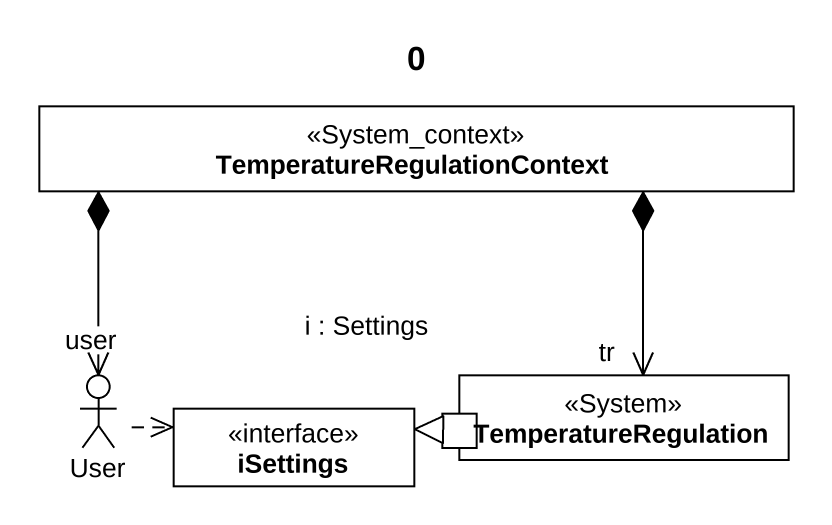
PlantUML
@startuml
title 0
allowmixing
hide circle
hide empty members
class TemperatureRegulationContext <<System_context>>
actor User
rectangle TemperatureRegulation <<System>> {
  port "i : Settings" as i_Settings
}
interface iSettings
User "user" <-up-* TemperatureRegulationContext
User .right.> iSettings
TemperatureRegulation "tr" <-up-* TemperatureRegulationContext
i_Settings .left.|> iSettings
@enduml
